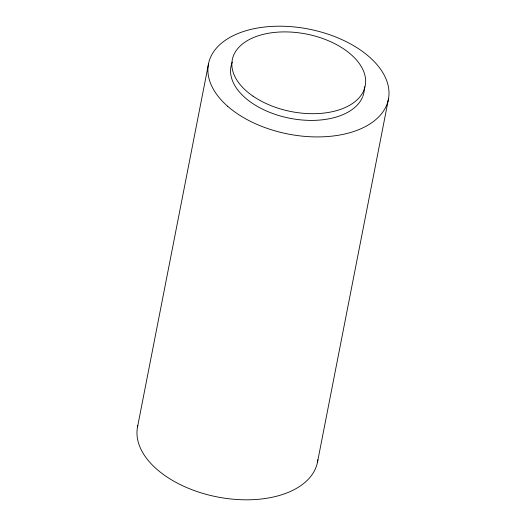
<?xml version="1.0" encoding="UTF-8"?>
<svg xmlns="http://www.w3.org/2000/svg" width="526" height="526" viewBox="0 0 526 526"><rect width="100%" height="100%" fill="white"/><g stroke="black" fill="none" stroke-linecap="round" stroke-linejoin="round"><path stroke-width="0.79" d="M137.529 426.928L208.474 64.034M317.526 461.966L388.471 99.072M317.882 459.678A91.688 53.474 11.1 0 1 218.047 497.083A91.688 53.474 11.1 0 1 137.858 425.422M362.605 96.902A67.742 39.509 11.1 0 1 282.212 116.502A67.742 39.509 11.1 0 1 232.295 62.094M364.327 86.731A67.742 39.509 11.1 0 1 362.894 96.159M227.673 106.291A91.688 53.474 11.1 0 0 382.783 112.064A91.688 53.474 11.1 0 0 284.967 26.3A91.688 53.474 11.1 0 0 227.673 106.291M252.986 96.133A67.742 39.509 11.1 0 0 363.913 90.196A67.742 39.509 11.1 0 0 279.378 32.04A67.742 39.509 11.1 0 0 252.986 96.133"/></g></svg>
